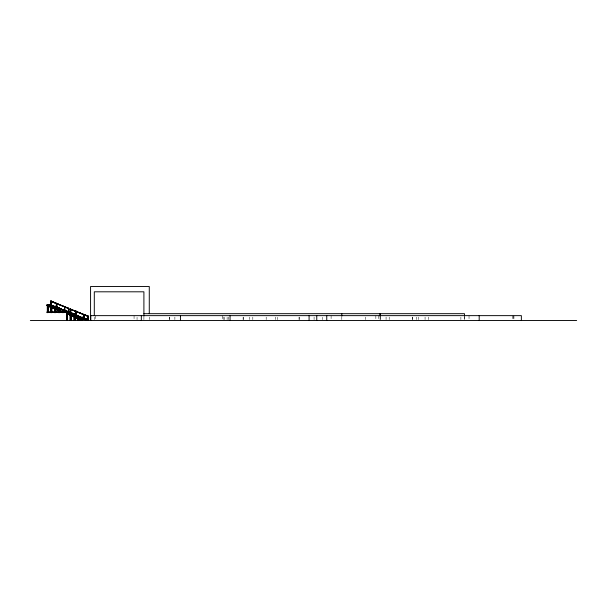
<?xml version="1.0" encoding="UTF-8"?>
<svg xmlns="http://www.w3.org/2000/svg" width="607" height="607" viewBox="0 0 607 607"><rect width="100%" height="100%" fill="white"/><g stroke="black" fill="none" stroke-linecap="round" stroke-linejoin="round"><path stroke-width="0.46" stroke-dasharray="3.04 2.28" d="M513.947 315.64L513.947 319.669M513.734 315.64L513.734 319.669M512.346 315.64L512.346 319.669M469.036 315.64L469.036 319.669M464.469 315.64L464.469 319.669M464.272 317.249L464.272 319.669M460.88 317.082L460.88 319.623M428.572 317.082L428.572 319.623M425.067 317.082L425.067 319.623M418.215 317.082L418.215 319.623M416.584 317.082L416.584 319.623M412.411 317.082L412.411 319.623M412.229 317.082L412.229 319.623M389.193 317.082L389.193 319.623M386.075 317.082L386.075 319.623M380.255 317.082L380.255 319.623M380.058 317.082L380.058 319.623M378.389 315.64L378.389 319.669M375.847 315.64L375.847 319.669M365.346 317.082L365.346 319.623M341.802 317.082L341.802 319.623M331.103 315.64L331.103 319.669M322.378 317.249L322.378 319.669M314.085 317.082L314.085 319.623M299.183 317.082L299.183 319.623M299.069 317.082L299.069 319.623M277.384 317.249L277.384 319.669M275.449 317.082L275.449 319.623M266.185 317.082L266.185 319.623M252.816 317.082L252.816 319.623M249.773 317.082L249.773 319.623M243.293 317.082L243.293 319.669M243.103 317.249L243.103 319.669M228.247 317.082L228.247 319.623M227.109 317.249L227.109 319.669M224.499 317.249L224.499 319.669M223.179 317.082L223.179 319.623M222.276 315.64L222.276 319.669M174.884 317.082L174.884 319.623M169.565 317.082L169.565 319.623M169.512 317.082L169.512 319.623M149.276 317.082L149.276 319.623M143.905 317.082L143.905 319.669M137.053 317.249L137.053 319.669M134.064 315.64L134.064 319.669M95.322 315.64L95.322 319.669M94.297 317.249L94.297 319.669"/><path stroke-width="0.91" d="M47.194 311.77L47.687 311.816M47.422 311.786L47.263 311.854M66.922 319.616L67.149 319.555M50.783 301.011L68.902 308.629L51.041 301.011M68.637 308.379L50.571 301.262L68.758 308.364L68.758 312.21M68.652 308.606L68.151 308.31M70.366 309.1L88.326 316.467M88.083 316.224L70.017 309.107L88.432 316.217M88.098 316.452L88.152 320.094M47.035 305.336L51.436 305.131M66.466 312.946L82.249 319.874M66.482 313.182L66.58 312.673L67.385 313.007M66.724 313.44L82.355 320.337M82.362 320.314L66.618 313.424L82.241 320.337M82.59 320.329L79.38 318.683M66.77 319.677L67.081 319.464M66.96 319.457L66.884 319.479M67.134 319.677L66.671 319.722M51.489 304.668L47.194 304.668L47.194 305.146M47.194 304.722L51.436 304.722M47.134 304.828L47.938 305.162M50.669 304.835L51.322 304.835M51.071 305.435L53.378 305.435L53.355 305.913L51.071 305.898M51.071 305.48L53.378 305.48M51.193 305.708L51.868 305.708M52.619 305.708L53.295 305.708M51.071 306.307L55.374 306.262L55.419 312.613M51.193 306.429L51.845 306.429L51.906 312.613L50.616 312.613L50.73 301.201L51.36 301.201L51.329 312.613M55.207 306.429L54.554 306.429L54.493 312.613L55.776 312.613L55.723 308.022M64.228 306.611L64.843 306.611L64.835 310.511M55.32 306.725L51.071 306.725L51.094 301.201M54.956 307.074L57.263 307.021L57.263 307.491M55.298 307.089L57.233 307.089M55.07 307.301L55.745 307.301M57.172 307.301L56.352 307.241L56.33 303.356L56.967 303.356L56.899 307.491L54.956 307.491M54.956 307.855L59.251 307.855M55.07 308.022L55.472 308.022L55.533 312.613M54.956 308.318L59.198 308.318M58.833 308.697L61.14 308.644L61.117 309.122M58.955 308.917L59.63 308.917M60.381 308.917L61.057 308.917M58.833 309.115L61.14 309.115M63.136 309.441L58.833 309.441L63.082 309.494L63.06 309.919L58.833 309.911L58.833 307.855M65.078 310.207L62.771 310.207L65.078 310.253L65.048 310.685M62.885 310.481L63.56 310.481M64.319 310.481L64.987 310.481M62.771 310.67L64.729 310.67L64.82 310.207M62.718 311.034L67.013 311.034L66.982 313.007M62.832 311.201L64.274 311.194M66.846 311.201L66.193 311.512M75.799 311.201L76.414 311.201L76.452 315.337M66.96 311.497L62.718 311.497L62.718 309.441M66.656 311.831L68.963 311.786L68.932 312.264L66.656 312.248M47.346 312.142L65.988 312.408M66.77 312.059L67.445 312.059M68.204 312.059L68.872 312.059M47.02 312.286L65.92 312.286M47.346 312.423L66.246 312.157M66.641 312.514L70.936 312.514L66.14 312.613M47.999 312.628L47.999 306.08L48.021 312.613L47.346 312.613L47.308 304.668M58.378 312.613L59.661 312.613L59.661 310.807L59.638 312.628M62.263 312.613L63.538 312.613M66.58 312.992L70.89 312.977L70.829 309.046L70.192 309.046L70.23 312.992M70.518 313.28L72.825 313.28L72.802 313.758M70.518 313.326L72.825 313.326M72.066 313.553L72.741 313.553M70.518 313.743L72.476 313.743L72.461 313.28M72.734 313.743L72.574 313.28M143.905 313.682L464.469 313.682L464.469 316.232M70.518 314.153L74.82 314.107L74.866 320.458M70.64 314.274L71.292 314.274L71.323 320.473M71.641 314.168L74.744 314.168L74.767 315.746M84.312 318.341L84.312 314.456L83.675 314.456L83.66 318.341L84.434 318.326M74.767 314.57L70.518 314.57L70.571 309.046M74.403 314.874L76.71 314.874L76.687 315.344L74.403 315.337M74.744 314.934L76.687 314.934M74.524 315.147L75.192 315.147M75.799 315.086L76.619 315.147M90.572 315.64L521.36 315.64L521.36 320.473M74.403 315.701L78.698 315.701M74.517 315.868L75.147 316.186M78.531 315.868L77.878 315.868L77.931 320.458M74.403 316.164L78.652 316.164M87.598 316.156L88.212 316.156L88.227 320.041M78.28 316.543L80.587 316.543M78.402 316.763L79.077 316.763M79.828 316.763L80.503 316.763M78.28 316.96L80.587 316.96M78.28 317.286L82.582 317.286M78.28 317.34L82.529 317.34M81.315 317.461L79.813 317.78M82.218 318.053L84.525 318.053L84.494 318.531M82.218 318.098L84.525 318.098M82.332 318.326L83.007 318.326M84.267 318.356L84.024 314.456L84.161 318.516M82.218 318.516L84.176 318.516M84.426 318.516L84.282 314.472M82.165 318.88L86.46 318.88L86.46 320.473M82.909 319.062L82.279 318.88M86.293 319.047L85.64 319.358M82.165 319.343L86.414 319.343L82.506 319.358L82.529 318.933M86.103 319.677L88.41 319.677M86.224 319.904L86.892 319.904M87.651 319.904L88.319 319.904M86.103 320.094L88.41 320.094L88.41 319.631M30.35 320.473L576.65 320.473M70.131 309.107L88.349 316.475M67.65 313.295L81.892 319.259M66.474 312.931L82.476 319.608M67.567 313.546L81.778 319.525M48.09 305.716L50.624 306.755M52.27 307.476L62.331 311.679M46.914 305.351L62.916 312.028M67.787 313.789L77.749 317.969M67.703 314.039L77.635 318.235M79.297 318.933L80.951 319.639M48.34 305.943L58.302 310.124M59.934 310.837L63.272 312.226L59.82 311.103M48.226 306.209L58.189 310.389M479.189 315.64L479.189 320.473M380.255 313.682L380.255 316.232M380.058 313.682L380.058 316.232M341.802 313.682L341.802 316.232M326.756 315.64L326.756 320.473M316.763 315.64L316.763 320.473M309.084 315.64L309.084 320.473M230.053 315.64L230.053 320.473M180.438 315.64L180.438 320.473M149.276 313.682L149.276 286.512L90.572 286.512L90.572 320.473M143.905 316.232L143.905 291.808L94.297 291.808L94.297 315.64M141.317 315.64L141.317 320.473M90.784 315.64L90.784 320.473M87.977 316.156L88.045 320.094M87.947 316.156L87.916 320.056M87.689 316.156L87.689 320.041M87.583 316.156L87.583 320.041M86.414 318.88L86.384 320.488M86.209 318.88L86.209 320.473M86.156 318.88L86.156 320.473M86.042 318.88L86.042 320.473M85.367 319.866L85.329 320.253M85.192 319.373L83.356 319.358M83.766 314.456L83.766 318.341M82.582 318.053L82.56 318.531M82.529 317.286L82.506 317.764L78.28 317.757L78.28 315.701M82.393 317.302L81.763 317.764M82.332 318.053L82.332 318.516M82.279 317.286L82.279 319.343M82.051 317.286L82.097 317.78M80.587 316.49L80.564 316.968M80.336 316.49L80.336 316.96M80.223 316.49L80.223 316.96M79.085 320.473L79.054 317.461L78.402 317.286M78.766 317.286L78.766 320.473M78.652 315.701L78.69 317.764M78.394 315.701L78.394 316.164M78.432 317.757L78.432 320.458M78.136 316.164L78.136 320.458M77.817 316.164L77.817 320.458M77.43 316.186L75.594 316.179M76.179 311.201L76.118 315.094M76.065 311.201L76.065 315.086M75.89 311.201L75.89 315.086M75.23 316.164L75.207 320.473M74.98 316.164L74.98 320.458M74.653 314.107L74.631 315.868M74.661 316.164L74.661 320.458M74.517 314.107L74.547 320.458M74.403 314.107L74.373 320.458M74.304 314.57L74.282 320.473M74.001 314.274L74.054 320.458M71.042 314.274L71.095 320.458M71.004 314.107L70.989 320.458M70.89 314.107L70.776 320.458M70.746 312.529L70.116 312.681L70.055 320.458M70.746 312.977L70.67 320.458M70.458 309.046L70.458 313.007M70.283 309.046L70.374 320.458M69.668 313.007L67.832 312.992M68.705 311.786L68.705 312.248M68.53 308.31L68.599 312.248M68.416 308.31L68.47 312.21M67.468 313.91L67.445 320.473M67.119 312.514L67.127 320.473M66.96 311.034L66.899 320.458M66.846 311.034L66.785 320.458M66.641 312.992L66.595 311.034L66.535 311.528L63.91 311.512M65.882 312.408L65.92 312.021L47.02 312.271M64.577 306.611L64.608 310.496L64.494 306.611M63.196 311.034L63.234 311.512M63.136 310.207L63.113 310.685M63.082 311.088L63.12 311.512M62.832 309.441L62.832 309.911M62.885 310.207L62.885 310.67M62.832 311.034L62.832 311.497M62.604 309.441L62.65 309.934M60.89 308.644L60.89 309.115M60.776 308.644L60.776 309.115M59.41 309.911L59.41 312.613M59.319 309.441L59.319 312.628M59.198 307.855L59.243 309.919M59.084 307.855L58.431 308.022L58.484 312.613M58.947 307.855L58.947 309.616M58.978 309.911L58.978 312.613M58.689 308.318L58.689 312.613M58.371 308.318L58.371 312.613M58.006 308.326L56.148 308.326M57.233 307.036L57.028 307.499L57.005 307.021M56.618 303.356L56.671 307.248M56.443 303.356L56.443 307.241M55.32 306.262L55.32 308.318M55.214 312.613L55.116 306.262L55.07 308.318M54.956 306.262L54.926 312.613M54.812 306.725L54.835 312.628M54.66 306.429L54.607 312.613M54.106 306.747L52.263 306.74M53.128 305.435L53.128 305.898M53.014 305.435L53.014 305.898M51.557 306.262L51.648 312.613M51.436 304.668L51.534 312.613M51.185 304.668L51.216 312.613M51.011 301.201L50.927 312.613M50.836 301.201L50.836 305.086M50.222 305.162L48.385 305.146M47.771 305.131L47.771 312.613M47.672 304.668L47.68 312.628M47.558 304.668L47.536 305.162M47.422 304.668L47.452 312.613M47.164 305.594L62.908 312.491L47.171 305.579"/></g></svg>
